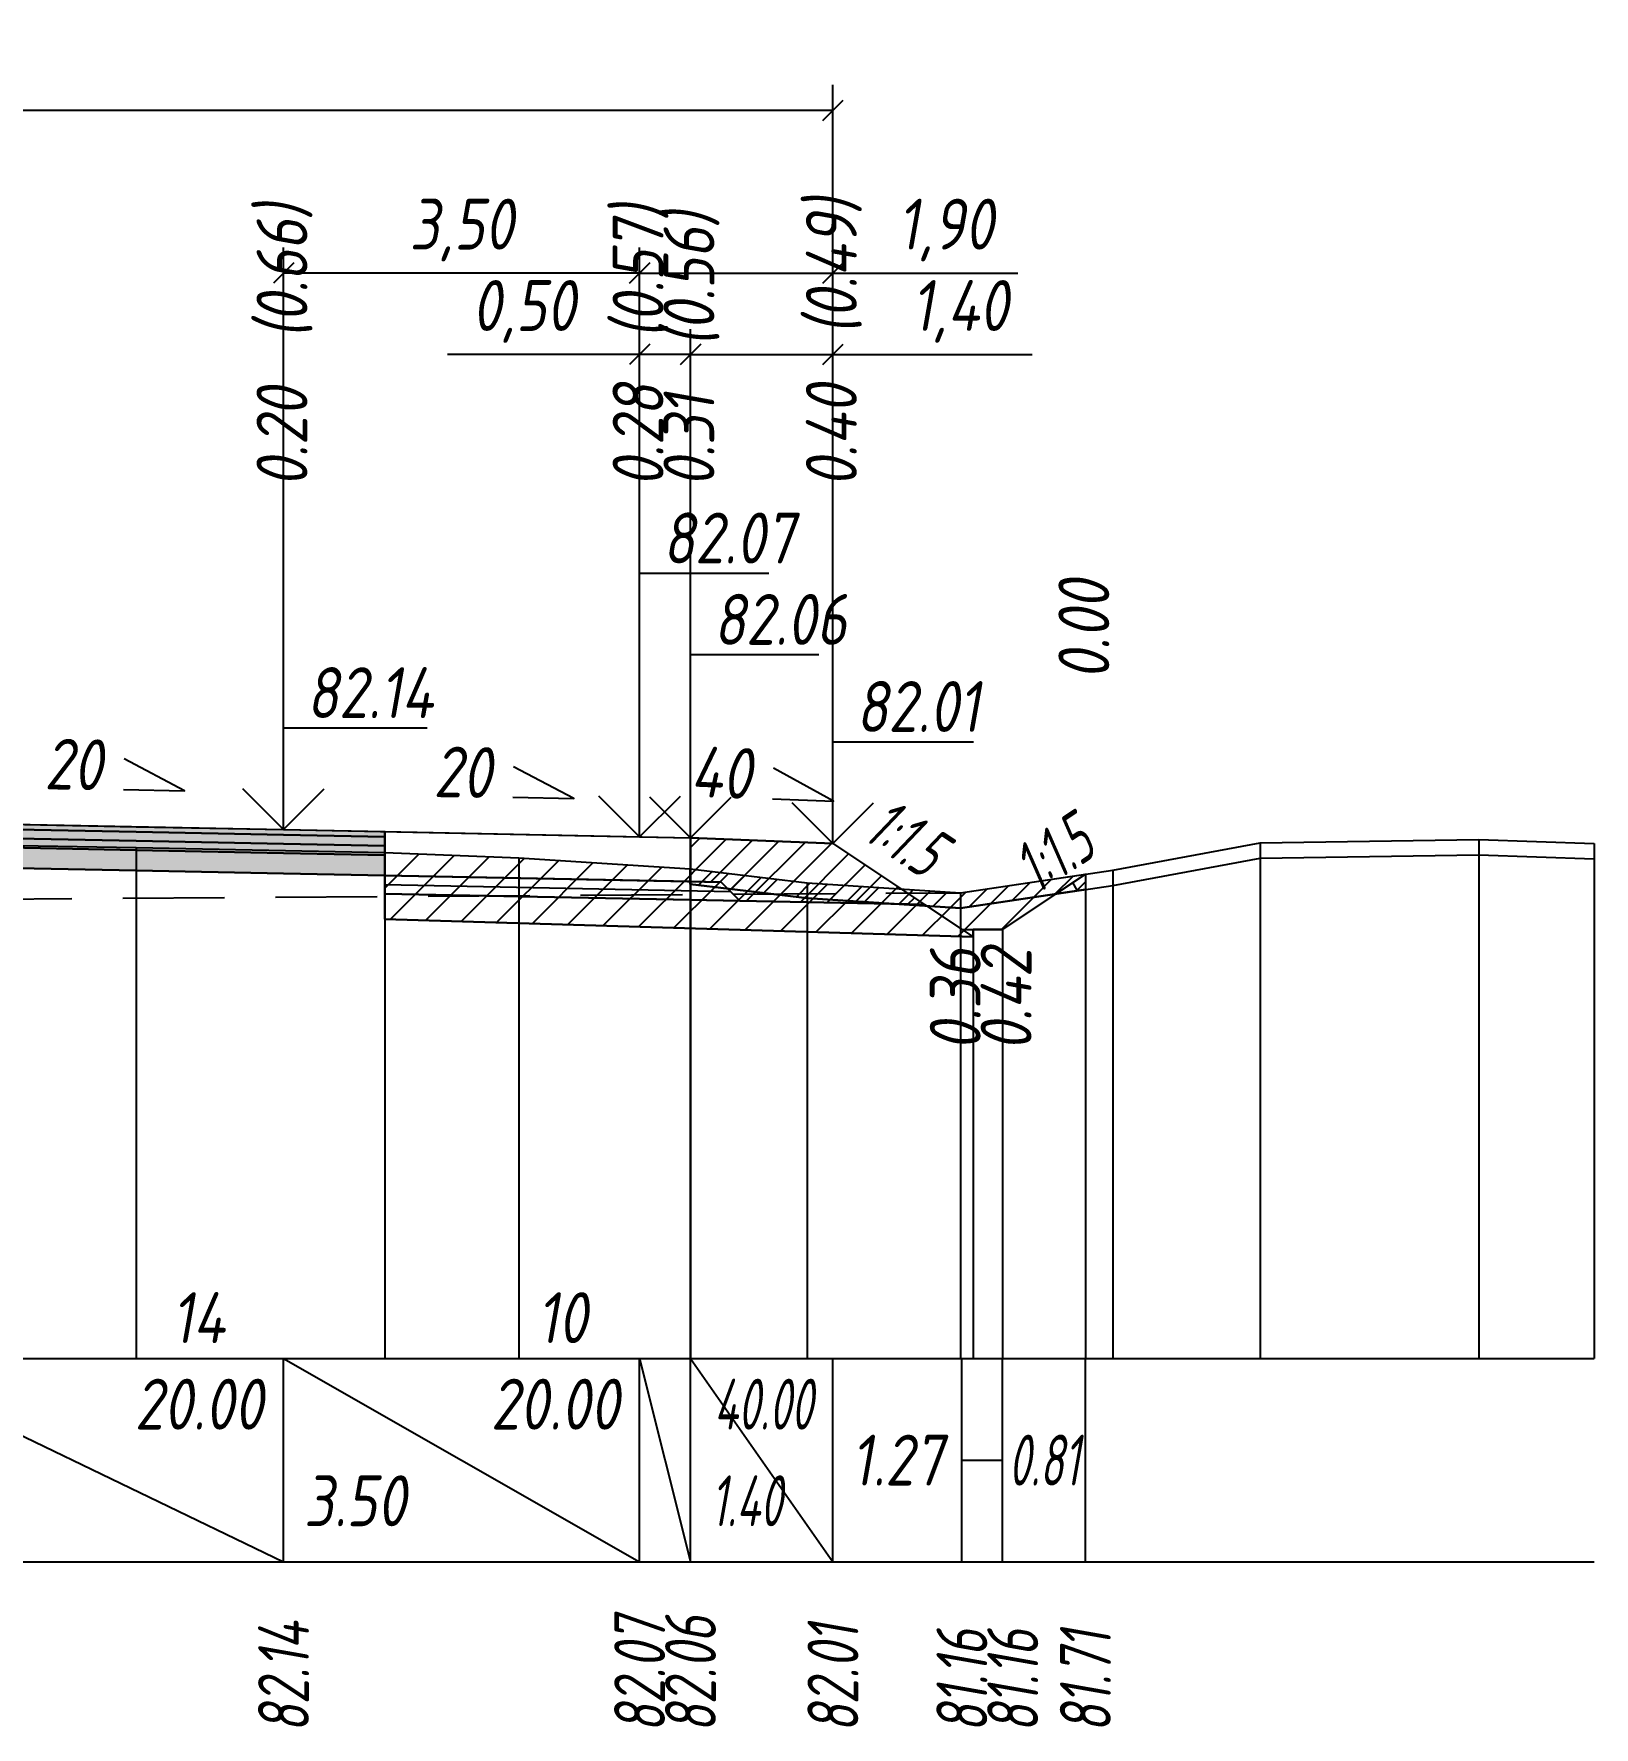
# Model space of a CAD drawing. Extents: x -717 to 1451, y -133302 to 233.
# Drawn here: x 165.9 to 242.6, y -25766.1 to -25682.9 of the extents above; entities that cross this region are included whole.
import ezdxf
from ezdxf.enums import TextEntityAlignment as Align

# ---------------------------------------------------------------- set-up
doc = ezdxf.new("R2010")
doc.units = 0
doc.linetypes.add('штриховая', pattern=[0.75, 0.5, -0.25])
for name, color, linetype in [('Интерполированный поперечник', 2, 'Continuous'), ('Код_514', 1, 'Continuous'), ('Контур_0', 7, 'Continuous'), ('Контур_2521', 7, 'Continuous'), ('Контур_2564', 7, 'Continuous'), ('Контур_2660', 7, 'Continuous'), ('Контур_2665', 7, 'Continuous'), ('Контур_400', 7, 'Continuous'), ('Контур_508', 7, 'Continuous'), ('Контур_512', 7, 'Continuous'), ('Контур_513', 7, 'Continuous'), ('Контур_818', 7, 'Continuous'), ('Красный поперечник', 1, 'Continuous'), ('Объём_2501', 7, 'Continuous'), ('Объём_2564', 7, 'Continuous'), ('Объём_2650', 7, 'Continuous'), ('Объём_2660', 7, 'Continuous'), ('Объём_2661', 7, 'Continuous'), ('Объём_2662', 7, 'Continuous'), ('Объём_2663', 7, 'Continuous'), ('Объём_2664', 7, 'Continuous'), ('Объём_2665', 7, 'Continuous'), ('Объём_2666', 7, 'Continuous'), ('Объём_2667', 7, 'Continuous'), ('Объём_2668', 7, 'Continuous'), ('Объём_2669', 7, 'Continuous'), ('Объём_2675', 7, 'Continuous'), ('Объём_2753', 7, 'Continuous'), ('Откосы', 7, 'Continuous'), ('Отметки покрытия', 7, 'Continuous'), ('Рабочие отметки', 7, 'Continuous'), ('Рабочие отметки доп.', 7, 'Continuous'), ('Слои выравнивания', 7, 'Continuous'), ('Таблица', 7, 'Continuous'), ('Уклоны проезжей части', 7, 'Continuous'), ('Черный поперечник', 3, 'Continuous')]:
    doc.layers.add(name, color=color, linetype=linetype)
for name, color, linetype, true_color in [('Контур_2540', 2, 'Continuous', 0xffff00), ('Контур_2560', 2, 'Continuous', 0xffff00), ('Контур_2561', 7, 'Continuous', 0xff8040), ('Контур_2562', 3, 'Continuous', 0x00ff00), ('Контур_2563', 7, 'Continuous', 0xff8000), ('Контур_2570', 7, 'Continuous', 0x80ff00), ('Контур_2725', 7, 'Continuous', 0x323232), ('Контур_2736', 4, 'Continuous', 0x00ffff), ('Контур_2737', 4, 'Continuous', 0x00ffff), ('Контур_2738', 4, 'Continuous', 0x00ffff), ('Контур_2739', 4, 'Continuous', 0x00ffff), ('Контур_2741', 4, 'Continuous', 0x00ffff), ('Контур_2742', 4, 'Continuous', 0x00ffff), ('Контур_2743', 4, 'Continuous', 0x00ffff), ('Контур_2744', 7, 'Continuous', 0xa4ffff), ('Контур_2745', 7, 'Continuous', 0xa4ffff), ('Контур_2747', 4, 'Continuous', 0x00ffff), ('Контур_2748', 4, 'Continuous', 0x00ffff), ('Контур_2749', 4, 'Continuous', 0x00ffff), ('Контур_2750', 4, 'Continuous', 0x00ffff), ('Контур_2751', 4, 'Continuous', 0x00ffff), ('Контур_2752', 4, 'Continuous', 0x00ffff), ('Контур_2760', 7, 'Continuous', 0x323232), ('Контур_2761', 7, 'Continuous', 0x323232), ('Контур_2762', 7, 'Continuous', 0x323232), ('Контур_2763', 7, 'Continuous', 0x323232), ('Контур_402', 7, 'Continuous', 0xff6464), ('Контур_703', 4, 'Continuous', 0x00ffff), ('Контур_705', 4, 'Continuous', 0x00ffff), ('Контур_707', 4, 'Continuous', 0x00ffff), ('Контур_720', 131, 'Continuous', 0xaaffff), ('Объём_2500', 7, 'Continuous', 0xc0c0c0), ('Объём_2520', 7, 'Continuous', 0x80ffff), ('Объём_2540', 2, 'Continuous', 0xffff00), ('Объём_2560', 2, 'Continuous', 0xffff00), ('Объём_2561', 7, 'Continuous', 0xff8040), ('Объём_2562', 3, 'Continuous', 0x00ff00), ('Объём_2563', 7, 'Continuous', 0xff8000), ('Объём_2570', 7, 'Continuous', 0x80ff00), ('Объём_2600', 7, 'Continuous', 0x808000), ('Объём_2746', 2, 'Continuous', 0xffff00)]:
    doc.layers.add(name, color=color, linetype=linetype, true_color=true_color)
doc.styles.get("Standard").update_dxf_attribs({"font": 'txt', "height": 2.5})
doc.styles.add('М', font='romand.shx', dxfattribs={"width": 0.8, "oblique": 10, "height": 2.5})
doc.dimstyles.new('ISO-25', dxfattribs={"dimtxt": 2.5, "dimasz": 2.5, "dimexe": 1.25, "dimexo": 0.625, "dimtad": 1, "dimtxsty": 'Standard', "dimcen": 2.5, "dimadec": 0, "dimazin": 0, "dimtfac": 1, "dimtmove": 0, "dimatfit": 3, "dimfxl": 1, "dimarcsym": 0})

# ---------------------------------------------------------------- blocks, each defined once
blk = doc.blocks.new('_Oblique')
at = {"color": 0, "linetype": 'ByBlock', "lineweight": -2}
blk.add_line((-0.5, -0.5), (0.5, 0.5), dxfattribs=at)
blk = doc.blocks.new('*D625')
at = {"color": 0, "lineweight": -2, "transparency": 16777216}
for p, q in [((198.167, -25721.855), (198.167, -25697.415)), ((205.167, -25722.135), (205.167, -25697.415)), ((198.167, -25698.665), (205.167, -25698.665)), ((205.167, -25698.665), (214.957, -25698.665))]:
    blk.add_line(p, q, dxfattribs=at)
at = {"layer": 'Defpoints', "color": 0, "transparency": 16777216}
for p in [(205.167, -25698.665), (198.167, -25722.48), (205.167, -25722.76)]:
    blk.add_point(p, dxfattribs=at)
at = {"color": 0, "lineweight": -2, "transparency": 16777216, "rotation": 180}
blk.add_blockref('_Oblique', (198.167, -25698.665), dxfattribs=at)
at = {"color": 0, "lineweight": -2, "transparency": 16777216}
blk.add_blockref('_Oblique', (205.167, -25698.665), dxfattribs=at)
at = {"color": 0, "transparency": 16777216, "insert": (211.416, -25696.552), "char_height": 2.5, "width": 8.75, "attachment_point": 5, "style": 'М'}
blk.add_mtext('1,40', dxfattribs=at)
blk = doc.blocks.new('*D627')
at = {"color": 0, "lineweight": -2, "transparency": 16777216}
for p, q in [((195.667, -25721.805), (195.667, -25697.415)), ((198.167, -25721.855), (198.167, -25697.415)), ((195.667, -25698.665), (186.22, -25698.665)), ((198.167, -25698.665), (195.667, -25698.665))]:
    blk.add_line(p, q, dxfattribs=at)
at = {"layer": 'Defpoints', "color": 0, "transparency": 16777216}
for p in [(198.167, -25698.665), (195.667, -25722.43), (198.167, -25722.48)]:
    blk.add_point(p, dxfattribs=at)
at = {"color": 0, "lineweight": -2, "transparency": 16777216, "rotation": 180}
blk.add_blockref('_Oblique', (195.667, -25698.665), dxfattribs=at)
at = {"color": 0, "lineweight": -2, "transparency": 16777216}
blk.add_blockref('_Oblique', (198.167, -25698.665), dxfattribs=at)
at = {"color": 0, "transparency": 16777216, "insert": (189.981, -25696.552), "char_height": 2.5, "width": 9.16667, "attachment_point": 5, "style": 'М'}
blk.add_mtext('0,50', dxfattribs=at)
blk = doc.blocks.new('*D629')
at = {"color": 0, "lineweight": -2, "transparency": 16777216}
for p, q in [((178.167, -25721.455), (178.167, -25693.415)), ((195.667, -25721.805), (195.667, -25693.415)), ((195.667, -25694.665), (178.167, -25694.665))]:
    blk.add_line(p, q, dxfattribs=at)
at = {"layer": 'Defpoints', "color": 0, "transparency": 16777216}
for p in [(178.167, -25694.665), (178.167, -25722.08), (195.667, -25722.43)]:
    blk.add_point(p, dxfattribs=at)
at = {"color": 0, "lineweight": -2, "transparency": 16777216, "rotation": 180}
blk.add_blockref('_Oblique', (178.167, -25694.665), dxfattribs=at)
at = {"color": 0, "lineweight": -2, "transparency": 16777216}
blk.add_blockref('_Oblique', (195.667, -25694.665), dxfattribs=at)
at = {"color": 0, "transparency": 16777216, "insert": (186.917, -25692.552), "char_height": 2.5, "width": 9.58333, "attachment_point": 5, "style": 'М'}
blk.add_mtext('3,50', dxfattribs=at)
blk = doc.blocks.new('*D630')
at = {"color": 0, "lineweight": -2, "transparency": 16777216}
for p, q in [((195.667, -25721.805), (195.667, -25693.415)), ((205.167, -25722.135), (205.167, -25693.415)), ((195.667, -25694.665), (205.167, -25694.665)), ((205.167, -25694.665), (214.25, -25694.665))]:
    blk.add_line(p, q, dxfattribs=at)
at = {"layer": 'Defpoints', "color": 0, "transparency": 16777216}
for p in [(195.667, -25694.665), (195.667, -25722.43), (205.167, -25722.76)]:
    blk.add_point(p, dxfattribs=at)
at = {"color": 0, "lineweight": -2, "transparency": 16777216, "rotation": 180}
blk.add_blockref('_Oblique', (195.667, -25694.665), dxfattribs=at)
at = {"color": 0, "lineweight": -2, "transparency": 16777216}
blk.add_blockref('_Oblique', (205.167, -25694.665), dxfattribs=at)
at = {"color": 0, "transparency": 16777216, "insert": (210.71, -25692.552), "char_height": 2.5, "width": 8.75, "attachment_point": 5, "style": 'М'}
blk.add_mtext('1,90', dxfattribs=at)
blk = doc.blocks.new('*D632')
at = {"color": 0, "lineweight": -2, "transparency": 16777216}
for p, q in [((109.667, -25722.135), (109.667, -25685.415)), ((205.167, -25722.135), (205.167, -25685.415)), ((109.667, -25686.665), (205.167, -25686.665))]:
    blk.add_line(p, q, dxfattribs=at)
at = {"layer": 'Defpoints', "color": 0, "transparency": 16777216}
for p in [(205.167, -25686.665), (109.667, -25722.76), (205.167, -25722.76)]:
    blk.add_point(p, dxfattribs=at)
at = {"color": 0, "lineweight": -2, "transparency": 16777216, "rotation": 180}
blk.add_blockref('_Oblique', (109.667, -25686.665), dxfattribs=at)
at = {"color": 0, "lineweight": -2, "transparency": 16777216}
blk.add_blockref('_Oblique', (205.167, -25686.665), dxfattribs=at)
at = {"color": 0, "transparency": 16777216, "insert": (157.417, -25684.552), "char_height": 2.5, "width": 10.41667, "attachment_point": 5, "style": 'М'}
blk.add_mtext('19,10', dxfattribs=at)

msp = doc.modelspace()

# ---------------------------------------------------------------- hatches: boundary and pattern name
at = {"layer": 'Объём_2563'}
h = msp.add_hatch(dxfattribs=at)
h.set_pattern_fill('ANSI31', color=256, scale=0.3)
h.paths.add_polyline_path([(200.585, -25725.516), (199.667, -25724.597), (198.167, -25724.567), (198.167, -25722.417), (205.167, -25722.697), (209.667, -25725.697)])
at = {"layer": 'Объём_2570'}
h = msp.add_hatch(dxfattribs=at)
h.set_pattern_fill('ANSI31', color=256, scale=0.2)
h.paths.add_polyline_path([(217.574, -25724.957), (211.428, -25725.872), (203.894, -25725.379), (198.144, -25724.7), (198.144, -25723.95), (203.894, -25724.629), (211.428, -25725.122), (217.574, -25724.207)])
at = {"layer": 'Объём_2600'}
h = msp.add_hatch(dxfattribs=at)
h.set_pattern_fill('ANSI31', color=6, scale=0.4)
h.paths.add_polyline_path([(213.503, -25726.921), (212.058, -25726.921), (212.058, -25727.292), (183.149, -25726.424), (183.149, -25723.138), (189.733, -25723.398), (198.144, -25723.95), (198.144, -25724.7), (203.894, -25725.379), (211.428, -25725.872), (216.126, -25725.172)])
h = msp.add_hatch(dxfattribs=at)
h.set_pattern_fill('HONEY', color=5, scale=0.3)
h.paths.add_polyline_path([(216.126, -25725.172), (217.574, -25724.207), (217.574, -25724.957)])
at = {"layer": 'Слои выравнивания'}
for color, points in [(2, [(157.417, -25721.602), (158.382, -25721.622), (170.931, -25721.873), (178.167, -25722.017), (183.149, -25722.117), (183.149, -25722.367), (178.167, -25722.267), (170.931, -25722.123), (158.382, -25721.872), (157.417, -25721.852)]), (3, [(157.417, -25721.852), (158.382, -25721.872), (170.931, -25722.123), (178.167, -25722.267), (183.149, -25722.367), (183.149, -25722.817), (178.167, -25722.717), (170.931, -25722.573), (158.382, -25722.322), (157.417, -25722.302)]), (4, [(157.417, -25722.302), (158.382, -25722.322), (170.931, -25722.573), (178.167, -25722.717), (183.149, -25722.817), (183.149, -25723.267), (178.167, -25723.167), (170.931, -25723.023), (158.382, -25722.772), (157.417, -25722.752)]), (5, [(157.417, -25722.752), (158.382, -25722.772), (170.931, -25723.023), (178.167, -25723.167), (183.149, -25723.267), (183.149, -25724.267), (178.167, -25724.167), (170.931, -25724.023), (158.382, -25723.772), (157.417, -25723.752)])]:
    msp.add_hatch(color=color, dxfattribs=at).paths.add_polyline_path(points)

# ---------------------------------------------------------------- linework, layer by layer
at = {"layer": 'Интерполированный поперечник', "linetype": 'штриховая', "ltscale": 10, "flags": 128}
msp.add_lwpolyline([(102.77, -25725.823), (211.428, -25725.122)], dxfattribs=at)
at = {"layer": 'Код_514'}
for p, q in [((157.417, -25748), (178.167, -25758)), ((178.167, -25758), (178.167, -25748)), ((178.167, -25748), (195.667, -25758)), ((195.667, -25758), (195.667, -25748)), ((195.667, -25748), (198.167, -25758)), ((198.167, -25758), (198.167, -25748)), ((198.167, -25748), (205.167, -25758)), ((205.167, -25758), (205.167, -25748)), ((211.503, -25758), (211.503, -25748)), ((213.503, -25758), (213.503, -25748)), ((217.574, -25758), (217.574, -25748)), ((211.503, -25753), (213.503, -25753))]:
    msp.add_line(p, q, dxfattribs=at)
at = {"layer": 'Контур_0', "flags": 128}
for points in [[(183.149, -25722.117), (198.167, -25722.417), (198.167, -25724.567), (183.149, -25724.267), (183.149, -25722.117), (183.149, -25722.117)], [(205.167, -25722.697), (208.829, -25725.138), (208.829, -25725.138), (208.829, -25725.138), (208.829, -25725.138), (208.829, -25725.138), (208.829, -25725.138), (208.829, -25725.138), (208.829, -25725.138), (208.829, -25725.138), (208.829, -25725.138), (208.829, -25725.138), (208.829, -25725.138), (208.829, -25725.138), (208.829, -25725.138), (211.503, -25726.921)], [(205.167, -25722.697), (208.829, -25725.138), (208.829, -25725.138), (208.829, -25725.138), (208.829, -25725.138), (208.829, -25725.138), (208.829, -25725.138), (208.829, -25725.138), (208.829, -25725.138), (208.829, -25725.138), (208.829, -25725.138), (208.829, -25725.138), (208.829, -25725.138), (208.829, -25725.138), (208.829, -25725.138), (211.503, -25726.921), (213.503, -25726.921), (217.574, -25724.207), (217.574, -25724.207), (217.574, -25724.207), (217.574, -25724.207), (217.574, -25724.207), (217.574, -25724.207), (217.574, -25724.207), (217.574, -25724.207), (217.574, -25724.207), (217.574, -25724.207), (217.574, -25724.207), (217.574, -25724.207), (217.574, -25724.207)], [(198.167, -25725.467), (183.149, -25725.167), (183.149, -25724.267), (199.667, -25724.597), (200.585, -25725.516), (198.167, -25725.467), (198.167, -25725.467)], [(198.167, -25724.567), (199.667, -25724.597), (200.585, -25725.516), (209.667, -25725.697)]]:
    msp.add_lwpolyline(points, dxfattribs=at)
at = {"layer": 'Контур_2521', "color": 250, "flags": 128}
msp.add_lwpolyline([(183.149, -25724.717), (200.126, -25725.056)], dxfattribs=at)
at = {"layer": 'Контур_2540', "flags": 128}
msp.add_lwpolyline([(195.667, -25725.417), (209.667, -25725.697), (212.058, -25727.292), (183.149, -25726.424), (183.149, -25725.167), (195.667, -25725.417), (195.667, -25725.417)], dxfattribs=at)
at = {"layer": 'Контур_2560', "flags": 128}
msp.add_lwpolyline([(198.167, -25722.417), (205.167, -25722.697), (205.167, -25722.697), (205.167, -25722.697)], dxfattribs=at)
at = {"layer": 'Контур_2561', "flags": 128}
msp.add_lwpolyline([(198.167, -25722.417), (198.167, -25722.417), (205.167, -25722.697), (205.167, -25722.697), (198.167, -25722.417)], dxfattribs=at)
at = {"layer": 'Контур_2562', "flags": 128}
msp.add_lwpolyline([(205.167, -25722.697), (205.167, -25722.697), (205.167, -25722.697), (205.167, -25722.697), (205.167, -25722.697)], dxfattribs=at)
at = {"layer": 'Контур_2563', "flags": 128}
msp.add_lwpolyline([(200.585, -25725.516), (199.667, -25724.597), (198.167, -25724.567), (198.167, -25722.417), (205.167, -25722.697), (209.667, -25725.697), (200.585, -25725.516), (200.585, -25725.516)], dxfattribs=at)
at = {"layer": 'Контур_2564', "flags": 128}
msp.add_lwpolyline([(198.167, -25722.417), (205.167, -25722.697)], dxfattribs=at)
at = {"layer": 'Контур_2570', "flags": 128}
msp.add_lwpolyline([(158.382, -25722.684), (170.931, -25722.895), (183.149, -25723.138), (189.733, -25723.398), (198.144, -25723.95), (198.144, -25724.7), (203.894, -25725.379), (211.428, -25725.872), (211.428, -25725.872), (218.92, -25724.757), (226.166, -25723.421), (236.913, -25723.254), (242.574, -25723.451)], dxfattribs=at)
at = {"layer": 'Контур_2660', "flags": 128}
msp.add_lwpolyline([(183.149, -25726.424), (212.058, -25727.292)], dxfattribs=at)
at = {"layer": 'Контур_2665', "flags": 128}
msp.add_lwpolyline([(205.167, -25722.697), (205.167, -25722.697)], dxfattribs=at)
at = {"layer": 'Контур_2725', "flags": 128}
msp.add_lwpolyline([(133.98, -25724.221), (136.667, -25724.167), (146.21, -25723.976), (157.417, -25723.752), (158.382, -25723.772), (170.931, -25724.023), (178.167, -25724.167), (183.149, -25724.267)], dxfattribs=at)
at = {"layer": 'Контур_2736', "flags": 128}
for points in [[(205.167, -25722.697), (208.829, -25725.138)], [(208.829, -25725.138), (211.503, -25726.921)]]:
    msp.add_lwpolyline(points, dxfattribs=at)
at = {"layer": 'Контур_2737', "flags": 128}
msp.add_lwpolyline([(208.829, -25725.138), (208.829, -25725.138)], dxfattribs=at)
at = {"layer": 'Контур_2738', "flags": 128}
msp.add_lwpolyline([(208.829, -25725.138), (208.829, -25725.138)], dxfattribs=at)
at = {"layer": 'Контур_2739', "flags": 128}
msp.add_lwpolyline([(208.829, -25725.138), (208.829, -25725.138)], dxfattribs=at)
at = {"layer": 'Контур_2741', "flags": 128}
msp.add_lwpolyline([(217.574, -25724.207), (217.574, -25724.207)], dxfattribs=at)
at = {"layer": 'Контур_2742', "flags": 128}
msp.add_lwpolyline([(217.574, -25724.207), (217.574, -25724.207)], dxfattribs=at)
at = {"layer": 'Контур_2743', "flags": 128}
msp.add_lwpolyline([(217.574, -25724.207), (217.574, -25724.207)], dxfattribs=at)
at = {"layer": 'Контур_2744', "flags": 128}
msp.add_lwpolyline([(217.574, -25724.207), (217.574, -25724.207)], dxfattribs=at)
msp.add_lwpolyline([(217.574, -25724.207), (217.574, -25724.207)], dxfattribs=at)
msp.add_lwpolyline([(217.574, -25724.207), (217.574, -25724.207)], dxfattribs=at)
msp.add_lwpolyline([(217.574, -25724.207), (217.574, -25724.207)], dxfattribs=at)
msp.add_lwpolyline([(217.574, -25724.207), (217.574, -25724.207)], dxfattribs=at)
msp.add_lwpolyline([(217.574, -25724.207), (217.574, -25724.207)], dxfattribs=at)
at = {"layer": 'Контур_2745', "flags": 128}
msp.add_lwpolyline([(208.829, -25725.138), (208.829, -25725.138)], dxfattribs=at)
msp.add_lwpolyline([(208.829, -25725.138), (208.829, -25725.138)], dxfattribs=at)
msp.add_lwpolyline([(208.829, -25725.138), (208.829, -25725.138)], dxfattribs=at)
msp.add_lwpolyline([(208.829, -25725.138), (208.829, -25725.138)], dxfattribs=at)
msp.add_lwpolyline([(208.829, -25725.138), (208.829, -25725.138)], dxfattribs=at)
msp.add_lwpolyline([(208.829, -25725.138), (208.829, -25725.138)], dxfattribs=at)
at = {"layer": 'Контур_2747', "flags": 128}
msp.add_lwpolyline([(208.829, -25725.138), (208.829, -25725.138)], dxfattribs=at)
at = {"layer": 'Контур_2748', "flags": 128}
msp.add_lwpolyline([(208.829, -25725.138), (208.829, -25725.138)], dxfattribs=at)
at = {"layer": 'Контур_2749', "flags": 128}
msp.add_lwpolyline([(208.829, -25725.138), (208.829, -25725.138)], dxfattribs=at)
at = {"layer": 'Контур_2750', "flags": 128}
msp.add_lwpolyline([(217.574, -25724.207), (217.574, -25724.207)], dxfattribs=at)
at = {"layer": 'Контур_2751', "flags": 128}
msp.add_lwpolyline([(217.574, -25724.207), (217.574, -25724.207)], dxfattribs=at)
at = {"layer": 'Контур_2752', "flags": 128}
msp.add_lwpolyline([(217.574, -25724.207), (217.574, -25724.207)], dxfattribs=at)
at = {"layer": 'Контур_2760', "flags": 128}
msp.add_lwpolyline([(133.98, -25722.071), (136.667, -25722.017), (146.21, -25721.826), (157.417, -25721.602), (158.382, -25721.622), (170.931, -25721.873), (178.167, -25722.017), (183.149, -25722.117)], dxfattribs=at)
at = {"layer": 'Контур_2761', "flags": 128}
msp.add_lwpolyline([(133.98, -25722.321), (136.667, -25722.267), (146.21, -25722.076), (157.417, -25721.852), (158.382, -25721.872), (170.931, -25722.123), (178.167, -25722.267), (183.149, -25722.367)], dxfattribs=at)
at = {"layer": 'Контур_2762', "flags": 128}
msp.add_lwpolyline([(133.98, -25722.771), (136.667, -25722.717), (146.21, -25722.526), (157.417, -25722.302), (158.382, -25722.322), (170.931, -25722.573), (178.167, -25722.717), (183.149, -25722.817)], dxfattribs=at)
at = {"layer": 'Контур_2763', "flags": 128}
msp.add_lwpolyline([(133.98, -25723.221), (136.667, -25723.167), (146.21, -25722.976), (157.417, -25722.752), (158.382, -25722.772), (170.931, -25723.023), (178.167, -25723.167), (183.149, -25723.267)], dxfattribs=at)
at = {"layer": 'Контур_400', "flags": 128}
msp.add_lwpolyline([(157.417, -25721.602), (178.167, -25722.017), (195.667, -25722.367), (195.667, -25722.367), (195.667, -25722.367), (195.667, -25722.367), (195.667, -25722.367), (195.667, -25722.367), (198.167, -25722.417)], dxfattribs=at)
at = {"layer": 'Контур_402', "flags": 128}
msp.add_lwpolyline([(105, -25727.225), (133.98, -25726.355), (133.98, -25724.221), (157.417, -25723.752), (183.149, -25724.267), (183.149, -25726.424), (212.058, -25727.292)], dxfattribs=at)
at = {"layer": 'Контур_508', "flags": 128}
msp.add_lwpolyline([(105, -25727.225), (133.98, -25726.355), (133.98, -25724.221), (157.417, -25723.752), (183.149, -25724.267), (183.149, -25726.424), (212.058, -25727.292), (212.058, -25726.921), (213.503, -25726.921), (217.574, -25724.207)], dxfattribs=at)
at = {"layer": 'Контур_512', "flags": 128}
msp.add_lwpolyline([(183.149, -25726.424), (212.058, -25727.292), (212.058, -25726.921), (213.503, -25726.921), (217.574, -25724.207)], dxfattribs=at)
at = {"layer": 'Контур_513', "flags": 128}
msp.add_lwpolyline([(105, -25727.225), (133.98, -25726.355), (133.98, -25724.221), (157.417, -25723.752), (183.149, -25724.267), (183.149, -25726.424), (212.058, -25727.292), (212.058, -25726.921), (213.503, -25726.921), (217.574, -25724.207)], dxfattribs=at)
at = {"layer": 'Контур_703', "flags": 128}
msp.add_lwpolyline([(205.167, -25722.697), (208.829, -25725.138)], dxfattribs=at)
at = {"layer": 'Контур_705', "flags": 128}
msp.add_lwpolyline([(208.829, -25725.138), (208.829, -25725.138)], dxfattribs=at)
at = {"layer": 'Контур_707', "flags": 128}
msp.add_lwpolyline([(213.503, -25726.921), (217.574, -25724.207)], dxfattribs=at)
at = {"layer": 'Контур_720', "flags": 128}
msp.add_lwpolyline([(211.503, -25726.921), (213.503, -25726.921)], dxfattribs=at)
at = {"layer": 'Контур_818', "flags": 128}
msp.add_lwpolyline([(105, -25726.024), (110.927, -25725.105), (110.927, -25724.355), (122.875, -25723.754), (133.98, -25723.139), (146.21, -25722.915), (157.417, -25722.702), (158.382, -25722.684), (170.931, -25722.895), (183.149, -25723.138), (189.733, -25723.398), (198.144, -25723.95), (198.144, -25724.7), (203.894, -25725.379), (211.428, -25725.872), (211.428, -25725.872), (217.574, -25724.957)], dxfattribs=at)
at = {"layer": 'Красный поперечник'}
for p, q in [((157.417, -25721.602), (178.167, -25722.017)), ((178.167, -25722.017), (195.667, -25722.367)), ((195.667, -25722.367), (198.167, -25722.417)), ((198.167, -25722.417), (205.167, -25722.697)), ((205.167, -25722.697), (211.503, -25726.921)), ((213.503, -25726.921), (217.574, -25724.207)), ((217.574, -25724.207), (217.574, -25748)), ((183.149, -25726.424), (183.149, -25748)), ((211.503, -25726.921), (213.503, -25726.921)), ((212.058, -25726.921), (212.058, -25748)), ((212.058, -25727.292), (212.058, -25748)), ((213.503, -25726.921), (213.503, -25748))]:
    msp.add_line(p, q, dxfattribs=at)
at = {"layer": 'Объём_2500', "flags": 128}
msp.add_lwpolyline([(183.149, -25722.117), (198.167, -25722.417), (198.167, -25724.567), (183.149, -25724.267), (183.149, -25722.117), (183.149, -25722.117)], dxfattribs=at)
at = {"layer": 'Объём_2501', "flags": 128}
msp.add_lwpolyline([(157.417, -25721.602), (178.167, -25722.017), (195.667, -25722.367), (195.667, -25722.367), (195.667, -25722.367), (195.667, -25722.367), (195.667, -25722.367), (195.667, -25722.367), (198.167, -25722.417)], dxfattribs=at)
at = {"layer": 'Объём_2520', "color": 250, "flags": 128}
msp.add_lwpolyline([(198.167, -25725.467), (183.149, -25725.167), (183.149, -25724.267), (199.667, -25724.597), (200.585, -25725.516), (198.167, -25725.467), (198.167, -25725.467)], dxfattribs=at)
at = {"layer": 'Объём_2540', "flags": 128}
msp.add_lwpolyline([(195.667, -25725.417), (209.667, -25725.697), (212.058, -25727.292), (183.149, -25726.424), (183.149, -25725.167), (195.667, -25725.417), (195.667, -25725.417)], dxfattribs=at)
at = {"layer": 'Объём_2560', "flags": 128}
msp.add_lwpolyline([(198.167, -25722.417), (205.167, -25722.697), (205.167, -25722.697), (205.167, -25722.697)], dxfattribs=at)
at = {"layer": 'Объём_2561', "flags": 128}
msp.add_lwpolyline([(198.167, -25722.417), (198.167, -25722.417), (205.167, -25722.697), (205.167, -25722.697), (198.167, -25722.417)], dxfattribs=at)
at = {"layer": 'Объём_2562', "flags": 128}
msp.add_lwpolyline([(205.167, -25722.697), (205.167, -25722.697), (205.167, -25722.697), (205.167, -25722.697), (205.167, -25722.697)], dxfattribs=at)
at = {"layer": 'Объём_2563', "color": 250, "flags": 128}
msp.add_lwpolyline([(200.585, -25725.516), (199.667, -25724.597), (198.167, -25724.567), (198.167, -25722.417), (205.167, -25722.697), (209.667, -25725.697), (200.585, -25725.516), (200.585, -25725.516)], dxfattribs=at)
at = {"layer": 'Объём_2564', "flags": 128}
msp.add_lwpolyline([(198.167, -25722.417), (205.167, -25722.697)], dxfattribs=at)
at = {"layer": 'Объём_2570', "flags": 128}
msp.add_lwpolyline([(217.574, -25724.957), (211.428, -25725.872), (203.894, -25725.379), (198.144, -25724.7), (198.144, -25723.95), (203.894, -25724.629), (211.428, -25725.122), (217.574, -25724.207), (217.574, -25724.957), (217.574, -25724.957)], dxfattribs=at)
at = {"layer": 'Объём_2600', "color": 5, "flags": 128}
msp.add_lwpolyline([(216.126, -25725.172), (217.574, -25724.207), (217.574, -25724.957), (216.126, -25725.172), (216.126, -25725.172)], dxfattribs=at)
at = {"layer": 'Объём_2650', "color": 6, "flags": 128}
msp.add_lwpolyline([(213.503, -25726.921), (212.058, -25726.921), (212.058, -25727.292), (183.149, -25726.424), (183.149, -25723.138), (189.733, -25723.398), (198.144, -25723.95), (198.144, -25724.7), (203.894, -25725.379), (211.428, -25725.872), (216.126, -25725.172), (213.503, -25726.921), (213.503, -25726.921)], dxfattribs=at)
at = {"layer": 'Объём_2660', "flags": 128}
msp.add_lwpolyline([(183.149, -25726.424), (212.058, -25727.292)], dxfattribs=at)
at = {"layer": 'Объём_2661', "flags": 128}
msp.add_lwpolyline([(205.167, -25722.697), (208.829, -25725.138), (211.503, -25726.921)], dxfattribs=at)
at = {"layer": 'Объём_2662', "flags": 128}
msp.add_lwpolyline([(213.503, -25726.921), (217.574, -25724.207)], dxfattribs=at)
at = {"layer": 'Объём_2663', "flags": 128}
msp.add_lwpolyline([(211.503, -25726.921), (213.503, -25726.921)], dxfattribs=at)
at = {"layer": 'Объём_2664', "flags": 128}
msp.add_lwpolyline([(211.503, -25726.921), (213.503, -25726.921)], dxfattribs=at)
at = {"layer": 'Объём_2665', "flags": 128}
msp.add_lwpolyline([(205.167, -25722.697), (205.167, -25722.697)], dxfattribs=at)
at = {"layer": 'Объём_2666', "flags": 128}
for points in [[(205.167, -25722.697), (208.829, -25725.138)], [(208.829, -25725.138), (211.503, -25726.921)]]:
    msp.add_lwpolyline(points, dxfattribs=at)
at = {"layer": 'Объём_2667', "flags": 128}
for points in [[(217.574, -25724.207), (217.574, -25724.207)], [(208.829, -25725.138), (208.829, -25725.138)]]:
    msp.add_lwpolyline(points, dxfattribs=at)
at = {"layer": 'Объём_2668', "flags": 128}
for points in [[(217.574, -25724.207), (217.574, -25724.207)], [(208.829, -25725.138), (208.829, -25725.138)]]:
    msp.add_lwpolyline(points, dxfattribs=at)
at = {"layer": 'Объём_2669', "flags": 128}
for points in [[(217.574, -25724.207), (217.574, -25724.207)], [(208.829, -25725.138), (208.829, -25725.138)]]:
    msp.add_lwpolyline(points, dxfattribs=at)
at = {"layer": 'Объём_2675', "flags": 128}
for points in [[(217.574, -25724.207), (217.574, -25724.207)], [(217.574, -25724.207), (217.574, -25724.207)], [(217.574, -25724.207), (217.574, -25724.207)], [(217.574, -25724.207), (217.574, -25724.207)], [(217.574, -25724.207), (217.574, -25724.207)], [(217.574, -25724.207), (217.574, -25724.207)], [(208.829, -25725.138), (208.829, -25725.138)], [(208.829, -25725.138), (208.829, -25725.138)], [(208.829, -25725.138), (208.829, -25725.138)], [(208.829, -25725.138), (208.829, -25725.138)], [(208.829, -25725.138), (208.829, -25725.138)], [(208.829, -25725.138), (208.829, -25725.138)]]:
    msp.add_lwpolyline(points, dxfattribs=at)
at = {"layer": 'Объём_2746', "flags": 128}
msp.add_lwpolyline([(198.144, -25724.7), (203.894, -25725.379), (209.766, -25725.763), (211.503, -25726.921), (212.058, -25726.921), (212.058, -25727.292), (183.149, -25726.424), (183.149, -25723.138), (189.733, -25723.398), (198.144, -25723.95), (198.144, -25724.7), (198.144, -25724.7)], dxfattribs=at)
at = {"layer": 'Объём_2753', "flags": 128}
msp.add_lwpolyline([(183.149, -25722.117), (183.149, -25722.117)], dxfattribs=at)
at = {"layer": 'Откосы', "color": 1, "flags": 128}
for points in [[(170.305, -25720.043), (173.305, -25720.103), (170.335, -25718.543)], [(189.43, -25720.426), (192.43, -25720.486), (189.46, -25718.926)], [(202.192, -25720.497), (205.19, -25720.617), (202.252, -25718.998)]]:
    msp.add_lwpolyline(points, dxfattribs=at)
at = {"layer": 'Отметки покрытия', "color": 1}
for p, q in [((195.667, -25722.367), (195.667, -25709.417)), ((195.667, -25709.417), (202.017, -25709.417)), ((198.167, -25722.417), (198.167, -25713.417)), ((198.167, -25713.417), (204.467, -25713.417)), ((178.167, -25722.017), (178.167, -25717.017)), ((178.167, -25717.017), (185.217, -25717.017)), ((205.167, -25722.697), (205.167, -25717.697)), ((205.167, -25717.697), (212.067, -25717.697)), ((178.167, -25722.017), (176.167, -25720.017)), ((178.167, -25722.017), (180.167, -25720.017)), ((195.667, -25722.367), (193.667, -25720.367)), ((195.667, -25722.367), (197.667, -25720.367)), ((198.167, -25722.417), (196.167, -25720.417)), ((198.167, -25722.417), (200.167, -25720.417)), ((205.167, -25722.697), (203.167, -25720.697)), ((205.167, -25722.697), (207.167, -25720.697))]:
    msp.add_line(p, q, dxfattribs=at)
at = {"layer": 'Слои выравнивания'}
for p, q in [((183.149, -25722.117), (183.149, -25748)), ((198.167, -25722.417), (198.167, -25748))]:
    msp.add_line(p, q, dxfattribs=at)
at = {"layer": 'Слои выравнивания', "color": 2, "flags": 128}
msp.add_lwpolyline([(157.417, -25721.602), (158.382, -25721.622), (170.931, -25721.873), (178.167, -25722.017), (183.149, -25722.117), (183.149, -25722.367), (178.167, -25722.267), (170.931, -25722.123), (158.382, -25721.872), (157.417, -25721.852)], close=True, dxfattribs=at)
at = {"layer": 'Слои выравнивания', "color": 3, "flags": 128}
msp.add_lwpolyline([(157.417, -25721.852), (158.382, -25721.872), (170.931, -25722.123), (178.167, -25722.267), (183.149, -25722.367), (183.149, -25722.817), (178.167, -25722.717), (170.931, -25722.573), (158.382, -25722.322), (157.417, -25722.302)], close=True, dxfattribs=at)
at = {"layer": 'Слои выравнивания', "color": 4, "flags": 128}
msp.add_lwpolyline([(157.417, -25722.302), (158.382, -25722.322), (170.931, -25722.573), (178.167, -25722.717), (183.149, -25722.817), (183.149, -25723.267), (178.167, -25723.167), (170.931, -25723.023), (158.382, -25722.772), (157.417, -25722.752)], close=True, dxfattribs=at)
at = {"layer": 'Слои выравнивания', "color": 5, "flags": 128}
msp.add_lwpolyline([(157.417, -25722.752), (158.382, -25722.772), (170.931, -25723.023), (178.167, -25723.167), (183.149, -25723.267), (183.149, -25724.267), (178.167, -25724.167), (170.931, -25724.023), (158.382, -25723.772), (157.417, -25723.752)], close=True, dxfattribs=at)
at = {"layer": 'Таблица'}
for p, q in [((80, -25748), (242.574, -25748)), ((80, -25758), (242.574, -25758))]:
    msp.add_line(p, q, dxfattribs=at)
at = {"layer": 'Черный поперечник', "color": 7}
for p, q in [((170.931, -25722.895), (170.931, -25748)), ((183.149, -25723.138), (183.149, -25748)), ((226.166, -25722.671), (226.166, -25748)), ((236.913, -25722.504), (236.913, -25748)), ((242.574, -25722.701), (242.574, -25748)), ((189.733, -25723.398), (189.733, -25748)), ((198.144, -25723.95), (198.144, -25748)), ((218.92, -25724.007), (218.92, -25748)), ((203.894, -25724.629), (203.894, -25748)), ((211.428, -25725.122), (211.428, -25748))]:
    msp.add_line(p, q, dxfattribs=at)
at = {"layer": 'Черный поперечник', "flags": 128}
msp.add_lwpolyline([(80, -25728), (84.898, -25727.851), (97.314, -25726.21), (102.77, -25725.823), (104.861, -25725.295), (110.927, -25724.355), (122.875, -25723.754), (133.98, -25723.139), (146.21, -25722.915), (157.417, -25722.702), (158.382, -25722.684), (170.931, -25722.895), (183.149, -25723.138), (189.733, -25723.398), (198.144, -25723.95), (203.894, -25724.629), (211.428, -25725.122), (218.92, -25724.007), (226.166, -25722.671), (236.913, -25722.504), (242.574, -25722.701)], dxfattribs=at)

# ---------------------------------------------------------------- texts
at = {"layer": 'Код_514', "style": 'М', "oblique": 10}
for s, width, p in [('20.00', 0.8, (177.167, -25749)), ('20.00', 0.8, (194.667, -25749)), ('40.00', 0.6, (204.167, -25749))]:
    msp.add_text(s, height=2.5, dxfattribs=dict(at, width=width)).set_placement(p, align=Align.TOP_RIGHT)
for s, width, p in [('1.27', 0.8, (208.335, -25753)), ('0.81', 0.6, (215.539, -25753))]:
    msp.add_text(s, height=2.5, dxfattribs=dict(at, width=width)).set_placement(p, align=Align.MIDDLE_CENTER)
for s, width, p in [('3.50', 0.8, (179.167, -25757)), ('1.40', 0.6, (199.167, -25757))]:
    msp.add_text(s, height=2.5, dxfattribs=dict(at, width=width)).set_placement(p, align=Align.BOTTOM_LEFT)
at = {"layer": 'Код_514', "style": 'М', "oblique": 10, "width": 0.7}
for s, p in [('82.07', (195.667, -25766.382)), ('82.06', (198.167, -25766.382)), ('82.14', (178.167, -25766.382)), ('82.01', (205.167, -25766.382)), ('81.16', (211.503, -25766.382)), ('81.16', (214.003, -25766.382)), ('81.71', (217.574, -25766.382))]:
    msp.add_text(s, height=2.5, rotation=90, dxfattribs=at).set_placement(p, align=Align.MIDDLE_LEFT)
at = {"layer": 'Отметки покрытия', "color": 1, "style": 'М', "oblique": 10, "width": 0.8}
for s, p in [('82.07', (196.808, -25709.686)), ('82.06', (199.308, -25713.686)), ('82.14', (179.308, -25717.286)), ('82.01', (206.308, -25717.966))]:
    msp.add_text(s, height=2.5, dxfattribs=at).set_placement(p, align=Align.BOTTOM_LEFT)
at = {"layer": 'Рабочие отметки', "color": 1, "style": 'М', "oblique": 10, "width": 0.8}
for s, p in [('0.20', (178.089, -25705.167)), ('0.28', (195.589, -25705.167)), ('0.31', (198.089, -25705.167)), ('0.40', (205.089, -25705.167)), ('0.00', (217.496, -25714.638))]:
    msp.add_text(s, height=2.5, rotation=90, dxfattribs=at).set_placement(p, align=Align.MIDDLE_LEFT)
for s, p in [('0.36', (211.175, -25727.852)), ('0.42', (213.675, -25727.852))]:
    msp.add_text(s, height=2.5, rotation=90, dxfattribs=at).set_placement(p, align=Align.MIDDLE_RIGHT)
at = {"layer": 'Рабочие отметки доп.', "color": 1, "style": 'М', "oblique": 10, "width": 0.8}
for s, p in [('(0.66)', (178.089, -25697.867)), ('(0.57)', (195.589, -25697.867)), ('(0.56)', (198.089, -25698.267)), ('(0.49)', (205.089, -25697.667))]:
    msp.add_text(s, height=2.5, rotation=90, dxfattribs=at).set_placement(p, align=Align.MIDDLE_LEFT)
at = {"layer": 'Слои выравнивания', "style": 'М', "oblique": 10, "width": 0.8}
for s, p in [('14', (173.985, -25748)), ('10', (191.864, -25748))]:
    msp.add_text(s, height=2.5, dxfattribs=at).set_placement(p, align=Align.BOTTOM_CENTER)
at = {"layer": 'Уклоны проезжей части', "color": 1, "style": 'М', "oblique": 10}
for s, rotation, width, p in [('20', 358.85423, 0.8, (167.812, -25720.81)), ('20', 358.85423, 0.8, (186.937, -25721.193)), ('40', 357.70938, 0.8, (199.6, -25721.213)), ('1:1.5', 326.30994, 0.6, (207.685, -25724.082)), ('1:1.5', 33.69007, 0.6, (217.131, -25724.837))]:
    msp.add_text(s, height=2.5, rotation=rotation, dxfattribs=dict(at, width=width)).set_placement(p, align=Align.BOTTOM_CENTER)

# ---------------------------------------------------------------- dimensions: what is measured, and where the dimension line sits
at = {"color": 5}
dim = msp.add_linear_dim(base=(205.167, -25686.665), p1=(109.667, -25722.76), p2=(205.167, -25722.76), angle=180, dimstyle='ISO-25', override={"dimasz": 1, "dimlfac": 0.2, "dimzin": 0, "dimtxsty": 'М', "dimblk1": 'Oblique', "dimblk2": 'Oblique', "dimsah": 1}, dxfattribs=at)
dim.commit()
dim.dimension.update_dxf_attribs({"geometry": '*D632', "text_midpoint": (157.417, -25684.552)})
dim = msp.add_linear_dim(base=(178.167, -25694.665), p1=(195.667, -25722.43), p2=(178.167, -25722.08), dimstyle='ISO-25', override={"dimasz": 1, "dimlfac": 0.2, "dimzin": 0, "dimtxsty": 'М', "dimblk1": 'Oblique', "dimblk2": 'Oblique', "dimsah": 1}, dxfattribs=at)
dim.commit()
dim.dimension.update_dxf_attribs({"geometry": '*D629', "text_midpoint": (186.917, -25692.552)})
dim = msp.add_linear_dim(base=(195.667, -25694.665), p1=(205.167, -25722.76), p2=(195.667, -25722.43), dimstyle='ISO-25', override={"dimasz": 1, "dimlfac": 0.2, "dimzin": 0, "dimtxsty": 'М', "dimblk1": 'Oblique', "dimblk2": 'Oblique', "dimsah": 1}, dxfattribs=at)
dim.commit()
dim.dimension.update_dxf_attribs({"geometry": '*D630', "text_midpoint": (210.71, -25694.665), "dimtype": 160})
for base, p1, p2, picture, middle in [((198.167, -25698.665), (195.667, -25722.43), (198.167, -25722.48), '*D627', (189.981, -25698.665)), ((205.167, -25698.665), (198.167, -25722.48), (205.167, -25722.76), '*D625', (211.416, -25698.665))]:
    dim = msp.add_linear_dim(base=base, p1=p1, p2=p2, angle=180, dimstyle='ISO-25', override={"dimasz": 1, "dimlfac": 0.2, "dimzin": 0, "dimtxsty": 'М', "dimblk1": 'Oblique', "dimblk2": 'Oblique', "dimsah": 1}, dxfattribs=at)
    dim.commit()
    dim.dimension.update_dxf_attribs({"geometry": picture, "text_midpoint": middle, "dimtype": 160})

doc.saveas('drawing.dxf')
